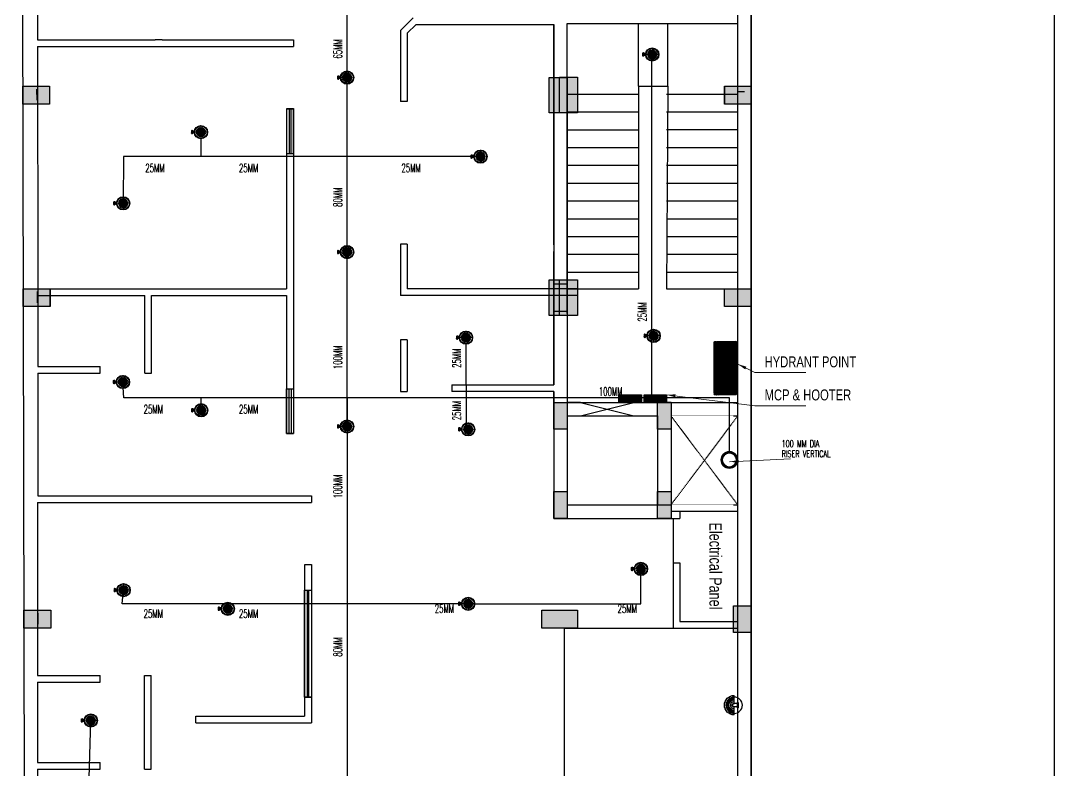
# Model space of a CAD drawing. Header units: inches. Extents: x 1162 to 4924, y 863 to 3182.
# Drawn here: x 1991 to 2687, y 1987 to 2492 of the extents above; entities that cross this region are included whole.
import ezdxf

# ---------------------------------------------------------------- set-up
doc = ezdxf.new("R2010")
doc.units = ezdxf.units.IN
doc.header["$MEASUREMENT"] = 0
doc.linetypes.add('CENTER', pattern=[2, 1.25, -0.25, 0.25, -0.25])
doc.linetypes.add('HIDDEN', pattern=[0.375, 0.25, -0.125])
for name, color, linetype in [('0-PL-PUDDLE-HL', 3, 'Continuous'), ('01-MF-Aparment-gr$0$SPRN-CLHD-TYP3', 160, 'Continuous'), ('6', 7, 'Continuous'), ('DIM', 5, 'Continuous'), ('FATTN', 241, 'Continuous'), ('FITTING-FF-VISION', 1, 'Continuous'), ('SPR-3', 2, 'Continuous')]:
    doc.layers.add(name, color=color, linetype=linetype)
for name, color, linetype, lineweight in [('FIRE PIPE 100 MM', 10, 'Continuous', 30), ('FIRE PIPE 150 MM', 10, 'Continuous', 35), ('FIRE PIPE 32 MM', 10, 'Continuous', 20)]:
    doc.layers.add(name, color=color, linetype=linetype, lineweight=lineweight)
doc.styles.add('Style-Arial', font='times.ttf')
doc.styles.add('style3', font='swisscl.ttf', dxfattribs={"height": 18})
doc.styles.add('TXT2', font='romans.shx', dxfattribs={"width": 0.75, "height": 200})
doc.dimstyles.new('MUKESH', dxfattribs={"dimtxt": 9, "dimasz": 6, "dimexe": 1, "dimexo": 1, "dimgap": 0.5, "dimtad": 0, "dimdec": 1, "dimzin": 0, "dimdsep": 46, "dimlunit": 4, "dimtxsty": 'Style-Arial', "dimblk": 'ARCHTICK', "dimcen": 0.09, "dimclrd": 256, "dimclre": 256, "dimclrt": 256, "dimadec": 1, "dimazin": 0, "dimtfac": 1, "dimtdec": 1, "dimtofl": 0, "dimtmove": 0, "dimatfit": 3, "dimfxl": 1, "dimtolj": 1, "dimtzin": 0, "dimlwd": -1, "dimlwe": 0, "dimarcsym": 0})
pattern_1 = [(135, (-55098.84532, -3319.40284), (-0.08838834765, -0.08838834765), [])]
pattern_2 = [(45, (1047928.20275, 327199.22656), (-0.088388347648, 0.088388347648), [])]

# ---------------------------------------------------------------- blocks, each defined once
blk = doc.blocks.new('GR')
at = {"lineweight": -2, "ltscale": 0.5}
h = blk.add_hatch(color=6, dxfattribs=at)
h.dxf.hatch_style = 1
h.paths.add_polyline_path([(-1050506.78, -333032.05), (-1050494.78, -333032.05), (-1050494.78, -333008.05), (-1050506.78, -333008.05)])
h = blk.add_hatch(color=6, dxfattribs=at)
h.dxf.hatch_style = 1
h.paths.add_polyline_path([(-1050868.3, -333014.05), (-1050850.3, -333014.05), (-1050850.3, -333026.05), (-1050868.3, -333026.05)])
h = blk.add_hatch(color=6, dxfattribs=at)
h.dxf.hatch_style = 1
h.paths.add_polyline_path([(-1050395.78, -333014.05), (-1050377.78, -333014.05), (-1050377.78, -333026.05), (-1050395.78, -333026.05)])
h = blk.add_hatch(color=6, dxfattribs=at)
h.dxf.hatch_style = 1
h.paths.add_polyline_path([(-1050506.78, -333168.55), (-1050494.78, -333168.55), (-1050494.78, -333144.55), (-1050506.78, -333144.55)])
h = blk.add_hatch(color=6, dxfattribs=at)
h.dxf.hatch_style = 1
h.paths.add_polyline_path([(-1050868.04, -333150.55), (-1050850.04, -333150.55), (-1050850.04, -333162.55), (-1050868.04, -333162.55)])
h = blk.add_hatch(color=6, dxfattribs=at)
h.dxf.hatch_style = 1
h.paths.add_polyline_path([(-1050395.78, -333150.55), (-1050377.78, -333150.55), (-1050377.78, -333162.55), (-1050395.78, -333162.55)])
h = blk.add_hatch(color=6, dxfattribs=at)
h.dxf.hatch_style = 1
h.paths.add_polyline_path([(-1050867.57, -333367.28), (-1050849.57, -333367.28), (-1050849.57, -333379.28), (-1050867.57, -333379.28)])
h = blk.add_hatch(color=6, dxfattribs=at)
h.dxf.hatch_style = 1
h.paths.add_polyline_path([(-1050494.78, -333379.29), (-1050494.78, -333367.29), (-1050518.78, -333367.29), (-1050518.78, -333379.29)])
h = blk.add_hatch(color=6, dxfattribs=at)
h.dxf.hatch_style = 1
h.paths.add_polyline_path([(-1050377.77, -333364.3), (-1050377.77, -333382.3), (-1050389.77, -333382.3), (-1050389.77, -333364.3)])
for p, q in [((-1050859.02, -333015.95, -0.03), (-1050859, -333023.45, -0.03)), ((-1050858.75, -333152.45, -0.03), (-1050858.73, -333159.95, -0.03)), ((-1050858.29, -333369.18, -0.03), (-1050858.27, -333376.68, -0.03))]:
    blk.add_line(p, q, dxfattribs=at)
at = {"color": 6, "lineweight": -2, "ltscale": 0.5, "elevation": -0.01}
for points in [[(-1050494.78, -333032.05), (-1050506.78, -333032.05), (-1050506.78, -333008.05), (-1050494.78, -333008.05)], [(-1050868.3, -333014.05), (-1050850.3, -333014.05), (-1050850.3, -333026.05), (-1050868.3, -333026.05)], [(-1050395.78, -333014.05), (-1050377.78, -333014.05), (-1050377.78, -333026.05), (-1050395.78, -333026.05)], [(-1050494.78, -333168.55), (-1050506.78, -333168.55), (-1050506.78, -333144.55), (-1050494.78, -333144.55)], [(-1050868.04, -333150.55), (-1050850.04, -333150.55), (-1050850.04, -333162.55), (-1050868.04, -333162.55)], [(-1050395.78, -333150.55), (-1050377.78, -333150.55), (-1050377.78, -333162.55), (-1050395.78, -333162.55)], [(-1050867.57, -333367.28), (-1050849.57, -333367.28), (-1050849.57, -333379.28), (-1050867.57, -333379.28)], [(-1050494.78, -333367.29), (-1050494.78, -333379.29), (-1050518.78, -333379.29), (-1050518.78, -333367.29)], [(-1050377.77, -333364.3), (-1050377.77, -333382.3), (-1050389.77, -333382.3), (-1050389.77, -333364.3)]]:
    blk.add_lwpolyline(points, close=True, dxfattribs=at)
blk = doc.blocks.new('WEWEQEWEE')
at = {"layer": 'FATTN', "color": 1}
for p, q in [((-232117, 57486, 0), (-232120, 57480, 0)), ((-232120, 57475, 0), (-232120, 57480, 0)), ((-232120, 57480, 0), (-232110, 57480, 0)), ((-232120, 57475, 0), (-232120, 57470, 0)), ((-232117, 57464, 0), (-232120, 57470, 0)), ((-232110, 57470, 0), (-232120, 57470, 0)), ((-232076, 57486, 0), (-232117, 57486, 0)), ((-232117, 57464, 0), (-232076, 57464, 0)), ((-232110, 57486, 0), (-232110, 57464, 0)), ((-232110, 57483, 0), (-232105, 57483, 0)), ((-232110, 57467, 0), (-232105, 57467, 0)), ((-232105, 57486, 0), (-232105, 57464, 0)), ((-232088, 57486, 0), (-232088, 57464, 0)), ((-232083, 57483, 0), (-232088, 57483, 0)), ((-232083, 57467, 0), (-232088, 57467, 0)), ((-232083, 57486, 0), (-232083, 57464, 0)), ((-232074, 57480, 0), (-232083, 57480, 0)), ((-232083, 57470, 0), (-232074, 57470, 0)), ((-232076, 57486, 0), (-232074, 57480, 0)), ((-232076, 57464, 0), (-232074, 57470, 0)), ((-232074, 57475, 0), (-232074, 57480, 0)), ((-232074, 57475, 0), (-232074, 57470, 0))]:
    blk.add_line(p, q, dxfattribs=at)
at = {"layer": 'FATTN', "color": 8, "linetype": 'CENTER'}
for p, q in [((-232111, 57480, 0), (-232111, 57480, 0)), ((-232111, 57470, 0), (-232111, 57480, 0)), ((-232111, 57470, 0), (-232111, 57470, 0)), ((-232110, 57478, 0), (-232110, 57472, 0)), ((-232105, 57477, 0), (-232088, 57477, 0)), ((-232105, 57477, 0), (-232088, 57477, 0)), ((-232105, 57473, 0), (-232088, 57473, 0)), ((-232105, 57473, 0), (-232088, 57473, 0)), ((-232093, 57473, 0), (-232093, 57477, 0)), ((-232093, 57475, 0), (-232092, 57477, 0)), ((-232092, 57473, 0), (-232091, 57477, 0)), ((-232091, 57473, 0), (-232090, 57477, 0)), ((-232090, 57473, 0), (-232089, 57477, 0)), ((-232089, 57473, 0), (-232088, 57475, 0)), ((-232080, 57479, 0), (-232083, 57479, 0)), ((-232083, 57478, 0), (-232083, 57477, 0)), ((-232083, 57477, 0), (-232083, 57473, 0)), ((-232080, 57477, 0), (-232083, 57477, 0)), ((-232080, 57473, 0), (-232083, 57473, 0)), ((-232083, 57473, 0), (-232083, 57472, 0)), ((-232083, 57471, 0), (-232080, 57471, 0)), ((-232080, 57472, 0), (-232080, 57478, 0)), ((-232080, 57473, 0), (-232079, 57477, 0)), ((-232080, 57477, 0), (-232076, 57477, 0)), ((-232080, 57477, 0), (-232075, 57477, 0)), ((-232080, 57473, 0), (-232075, 57473, 0)), ((-232080, 57473, 0), (-232076, 57473, 0)), ((-232079, 57473, 0), (-232078, 57477, 0)), ((-232077, 57473, 0), (-232077, 57477, 0)), ((-232076, 57477, 0), (-232076, 57473, 0)), ((-232075, 57477, 0), (-232076, 57477, 0)), ((-232076, 57473, 0), (-232076, 57475, 0)), ((-232076, 57473, 0), (-232075, 57473, 0)), ((-232075, 57473, 0), (-232075, 57477, 0))]:
    blk.add_line(p, q, dxfattribs=at)
for centre, radius, start, end in [((-232106, 57475, 0), 7.42, 141.555, 218.4448), ((-232110, 57478, 0), 0.192, 179.9999, 269.9999), ((-232110, 57472, 0), 0.192, 89.9999, 179.9999), ((-232105, 57477, 0), 0.942, 359.9999, 89.9999), ((-232105, 57473, 0), 0.942, 269.9999, 359.9999), ((-232088, 57477, 0), 0.942, 89.9999, 179.9999), ((-232088, 57473, 0), 0.942, 179.9999, 269.9999), ((-232082, 57478, 0), 1.37, 138.7698, 221.2301), ((-232075, 57475, 0), 7.71, 162.9384, 197.0615), ((-232082, 57472, 0), 1.37, 138.7698, 221.2301), ((-232081, 57478, 0), 1.37, 318.7698, 41.2301), ((-232087, 57475, 0), 7.71, 342.9384, 17.0615), ((-232081, 57472, 0), 1.37, 318.7698, 41.2301)]:
    blk.add_arc(centre, radius, start, end, dxfattribs=at)
blk = doc.blocks.new('rerrtrrttrrrte')
at = {"layer": 'FITTING-FF-VISION', "ltscale": 5}
h = blk.add_hatch(color=2, dxfattribs=at)
edge = h.paths.add_edge_path()
edge.add_line((-57394, 147360), (-57375, 147365))
edge.add_ellipse((-57444, 147348), major_axis=(-50.2, 50.2), ratio=1, start_angle=238.3066, end_angle=247.6934)
edge.add_line((-57379, 147376), (-57397, 147368))
edge.add_ellipse((-57444, 147348), major_axis=(-36.3, 36.3), ratio=1, start_angle=247.6934, end_angle=256.3066)
edge.add_line((-57400, 147375), (-57383, 147385))
edge.add_ellipse((-57444, 147348), major_axis=(-50.2, 50.2), ratio=1, start_angle=256.3066, end_angle=265.6934)
edge.add_line((-57390, 147395), (-57405, 147382))
edge.add_ellipse((-57444, 147348), major_axis=(-36.3, 36.3), ratio=1, start_angle=265.6934, end_angle=274.3066)
edge.add_line((-57411, 147387), (-57398, 147402))
edge.add_ellipse((-57444, 147348), major_axis=(50.2, 50.2), ratio=1, start_angle=4.3066, end_angle=13.6934)
edge.add_line((-57407, 147409), (-57417, 147392))
edge.add_ellipse((-57444, 147348), major_axis=(36.3, 36.3), ratio=1, start_angle=13.6934, end_angle=22.3066)
edge.add_line((-57424, 147396), (-57417, 147414))
edge.add_ellipse((-57444, 147348), major_axis=(-50.2, 50.2), ratio=1, start_angle=-67.6934, end_angle=-58.3066)
edge.add_line((-57428, 147417), (-57432, 147398))
edge.add_ellipse((-57444, 147348), major_axis=(36.3, 36.3), ratio=1, start_angle=31.6934, end_angle=40.3066)
edge.add_line((-57440, 147400), (-57438, 147419))
edge.add_ellipse((-57444, 147348), major_axis=(50.2, 50.2), ratio=1, start_angle=40.3066, end_angle=49.6934)
edge.add_line((-57450, 147419), (-57448, 147400))
edge.add_ellipse((-57444, 147348), major_axis=(-36.3, 36.3), ratio=1, start_angle=-40.3066, end_angle=-31.6934)
edge.add_line((-57456, 147398), (-57460, 147417))
edge.add_ellipse((-57444, 147348), major_axis=(50.2, 50.2), ratio=1, start_angle=58.3066, end_angle=67.6934)
edge.add_line((-57472, 147414), (-57464, 147396))
edge.add_ellipse((-57444, 147348), major_axis=(-36.3, 36.3), ratio=1, start_angle=-22.3066, end_angle=-13.6934)
edge.add_line((-57471, 147392), (-57481, 147409))
edge.add_ellipse((-57444, 147348), major_axis=(-50.2, 50.2), ratio=1, start_angle=-13.6934, end_angle=-4.3066)
edge.add_line((-57490, 147402), (-57478, 147387))
edge.add_ellipse((-57444, 147348), major_axis=(-36.3, 36.3), ratio=1, start_angle=-4.3066, end_angle=4.3066)
edge.add_line((-57483, 147382), (-57498, 147395))
edge.add_ellipse((-57444, 147348), major_axis=(-50.2, 50.2), ratio=1, start_angle=4.3066, end_angle=13.6934)
edge.add_line((-57505, 147385), (-57488, 147375))
edge.add_ellipse((-57444, 147348), major_axis=(-36.3, 36.3), ratio=1, start_angle=13.6934, end_angle=22.3066)
edge.add_line((-57491, 147368), (-57510, 147376))
edge.add_ellipse((-57444, 147348), major_axis=(-50.2, 50.2), ratio=1, start_angle=22.3066, end_angle=31.6934)
edge.add_line((-57513, 147365), (-57494, 147360))
edge.add_ellipse((-57444, 147348), major_axis=(36.3, 36.3), ratio=1, start_angle=121.6934, end_angle=130.3066)
edge.add_line((-57495, 147353), (-57515, 147354))
edge.add_ellipse((-57444, 147348), major_axis=(50.2, 50.2), ratio=1, start_angle=130.3066, end_angle=135)
edge.add_ellipse((-57444, 147348), major_axis=(50.2, 50.2), ratio=1, start_angle=135, end_angle=139.6934)
edge.add_line((-57515, 147343), (-57495, 147344))
edge.add_ellipse((-57444, 147348), major_axis=(-36.3, 36.3), ratio=1, start_angle=49.6934, end_angle=58.3066)
edge.add_line((-57494, 147337), (-57513, 147332))
edge.add_ellipse((-57444, 147348), major_axis=(50.2, 50.2), ratio=1, start_angle=148.3066, end_angle=157.6934)
edge.add_line((-57510, 147321), (-57491, 147329))
edge.add_ellipse((-57444, 147348), major_axis=(36.3, 36.3), ratio=1, start_angle=157.6934, end_angle=166.3066)
edge.add_line((-57488, 147322), (-57505, 147311))
edge.add_ellipse((-57444, 147348), major_axis=(50.2, 50.2), ratio=1, start_angle=166.3066, end_angle=175.6934)
edge.add_line((-57498, 147302), (-57483, 147315))
edge.add_ellipse((-57444, 147348), major_axis=(36.3, 36.3), ratio=1, start_angle=175.6934, end_angle=184.3066)
edge.add_line((-57478, 147309), (-57490, 147294))
edge.add_ellipse((-57444, 147348), major_axis=(50.2, 50.2), ratio=1, start_angle=184.3066, end_angle=193.6934)
edge.add_line((-57481, 147288), (-57471, 147305))
edge.add_ellipse((-57444, 147348), major_axis=(36.3, 36.3), ratio=1, start_angle=193.6934, end_angle=202.3066)
edge.add_line((-57464, 147301), (-57472, 147283))
edge.add_ellipse((-57444, 147348), major_axis=(-50.2, 50.2), ratio=1, start_angle=112.3066, end_angle=121.6934)
edge.add_line((-57460, 147279), (-57456, 147298))
edge.add_ellipse((-57444, 147348), major_axis=(36.3, 36.3), ratio=1, start_angle=211.6934, end_angle=220.3066)
edge.add_line((-57448, 147297), (-57450, 147278))
edge.add_ellipse((-57444, 147348), major_axis=(-50.2, 50.2), ratio=1, start_angle=130.3066, end_angle=139.6934)
edge.add_line((-57438, 147278), (-57440, 147297))
edge.add_ellipse((-57444, 147348), major_axis=(-36.3, 36.3), ratio=1, start_angle=139.6934, end_angle=148.3066)
edge.add_line((-57432, 147298), (-57428, 147279))
edge.add_ellipse((-57444, 147348), major_axis=(50.2, 50.2), ratio=1, start_angle=238.3066, end_angle=247.6934)
edge.add_line((-57417, 147283), (-57424, 147301))
edge.add_ellipse((-57444, 147348), major_axis=(36.3, 36.3), ratio=1, start_angle=247.6934, end_angle=256.3066)
edge.add_line((-57417, 147305), (-57407, 147288))
edge.add_ellipse((-57444, 147348), major_axis=(-50.2, 50.2), ratio=1, start_angle=166.3066, end_angle=175.6934)
edge.add_line((-57398, 147294), (-57411, 147309))
edge.add_ellipse((-57444, 147348), major_axis=(36.3, 36.3), ratio=1, start_angle=265.6934, end_angle=274.3066)
edge.add_line((-57405, 147315), (-57390, 147302))
edge.add_ellipse((-57444, 147348), major_axis=(50.2, 50.2), ratio=1, start_angle=274.3066, end_angle=283.6934)
edge.add_line((-57383, 147311), (-57400, 147322))
edge.add_ellipse((-57444, 147348), major_axis=(36.3, 36.3), ratio=1, start_angle=283.6934, end_angle=292.3066)
edge.add_line((-57397, 147329), (-57379, 147321))
edge.add_ellipse((-57444, 147348), major_axis=(50.2, 50.2), ratio=1, start_angle=292.3066, end_angle=301.6934)
edge.add_line((-57375, 147332), (-57394, 147337))
edge.add_ellipse((-57444, 147348), major_axis=(-36.3, 36.3), ratio=1, start_angle=211.6934, end_angle=220.3066)
edge.add_line((-57393, 147344), (-57373, 147343))
edge.add_ellipse((-57444, 147348), major_axis=(50.2, 50.2), ratio=1, start_angle=310.3066, end_angle=315.0016)
edge.add_ellipse((-57444, 147348), major_axis=(-50.2, 50.2), ratio=1, start_angle=225.0016, end_angle=229.6934)
edge.add_line((-57373, 147354), (-57393, 147353))
edge.add_ellipse((-57444, 147348), major_axis=(-36.3, 36.3), ratio=1, start_angle=229.6934, end_angle=238.3066)
at = {"layer": 'FITTING-FF-VISION', "color": 2}
for p, q in [((-57495, 147353), (-57515, 147354)), ((-57495, 147344), (-57515, 147343)), ((-57494, 147360), (-57513, 147365)), ((-57494, 147337), (-57513, 147332)), ((-57491, 147368), (-57510, 147376)), ((-57491, 147329), (-57510, 147321)), ((-57488, 147375), (-57505, 147385)), ((-57483, 147382), (-57498, 147395)), ((-57478, 147387), (-57490, 147402)), ((-57471, 147392), (-57481, 147409)), ((-57464, 147396), (-57472, 147414)), ((-57456, 147398), (-57460, 147417)), ((-57448, 147400), (-57450, 147419)), ((-57440, 147400), (-57438, 147419)), ((-57432, 147398), (-57428, 147417)), ((-57424, 147396), (-57417, 147414)), ((-57417, 147392), (-57407, 147409)), ((-57411, 147387), (-57398, 147402)), ((-57405, 147382), (-57390, 147395)), ((-57400, 147375), (-57383, 147385)), ((-57397, 147368), (-57379, 147376)), ((-57397, 147329), (-57379, 147321)), ((-57394, 147360), (-57375, 147365)), ((-57394, 147337), (-57375, 147332)), ((-57393, 147353), (-57373, 147354)), ((-57393, 147344), (-57373, 147343)), ((-57488, 147322), (-57505, 147311)), ((-57483, 147315), (-57498, 147302)), ((-57478, 147309), (-57490, 147294)), ((-57471, 147305), (-57481, 147288)), ((-57464, 147301), (-57472, 147283)), ((-57456, 147298), (-57460, 147279)), ((-57448, 147297), (-57450, 147278)), ((-57440, 147297), (-57438, 147278)), ((-57432, 147298), (-57428, 147279)), ((-57424, 147301), (-57417, 147283)), ((-57417, 147305), (-57407, 147288)), ((-57411, 147309), (-57398, 147294)), ((-57405, 147315), (-57390, 147302)), ((-57400, 147322), (-57383, 147311))]:
    blk.add_line(p, q, dxfattribs=at)
for radius, start, end in [(71, 175.3066, 180), (71, 180, 184.6934), (71, 157.3066, 166.6934), (71, 193.3066, 202.6934), (71, 139.3066, 148.6934), (51.3, 166.6934, 175.3066), (51.3, 166.6934, 175.3066), (51.3, 184.6934, 193.3066), (51.3, 184.6934, 193.3066), (51.3, 148.6934, 157.3066), (51.3, 148.6934, 157.3066), (51.3, 202.6934, 211.3066), (51.3, 202.6934, 211.3066), (71, 121.3066, 130.6934), (51.3, 130.6934, 139.3066), (51.3, 130.6934, 139.3066), (71, 103.3066, 112.6934), (51.3, 112.6934, 121.3066), (51.3, 112.6934, 121.3066), (51.3, 94.6934, 103.3066), (51.3, 94.6934, 103.3066), (71, 85.3066, 94.6934), (51.3, 76.6934, 85.3066), (51.3, 76.6934, 85.3066), (71, 67.3066, 76.6934), (51.3, 58.6934, 67.3066), (51.3, 58.6934, 67.3066), (51.3, 40.6934, 49.3066), (51.3, 40.6934, 49.3066), (71, 49.3066, 58.6934), (51.3, 22.6934, 31.3066), (51.3, 22.6934, 31.3066), (51.3, 328.6934, 337.3066), (51.3, 328.6934, 337.3066), (51.3, 4.6934, 13.3066), (51.3, 4.6934, 13.3066), (51.3, 346.6934, 355.3066), (51.3, 346.6934, 355.3066), (71, 31.3066, 40.6934), (71, 13.3066, 22.6934), (71, 337.3066, 346.6934), (71, 0, 4.6934), (71, 355.3066, 0), (71, 211.3066, 220.6934), (71, 229.3066, 238.6934), (51.3, 220.6934, 229.3066), (51.3, 220.6934, 229.3066), (71, 247.3066, 256.6934), (51.3, 238.6934, 247.3066), (51.3, 238.6934, 247.3066), (51.3, 256.6934, 265.3066), (51.3, 256.6934, 265.3066), (71, 265.3066, 274.6934), (51.3, 274.6934, 283.3066), (51.3, 274.6934, 283.3066), (71, 283.3066, 292.6934), (51.3, 292.6934, 301.3066), (51.3, 292.6934, 301.3066), (51.3, 310.6934, 319.3066), (51.3, 310.6934, 319.3066), (71, 301.3066, 310.6934), (71, 319.3066, 328.6934)]:
    blk.add_arc((-57444, 147348), radius, start, end, dxfattribs=at)
at = {"layer": 'SPR-3', "color": 8, "linetype": 'CENTER'}
for p, q in [((-57343, 147348), (-57590, 147348)), ((-57444, 147450), (-57444, 147247))]:
    blk.add_line(p, q, dxfattribs=at)
at = {"layer": 'SPR-3', "color": 1}
for p, q in [((-57544, 147363), (-57568, 147363)), ((-57544, 147333), (-57568, 147333))]:
    blk.add_line(p, q, dxfattribs=at)
for radius in [101, 94.3]:
    blk.add_circle((-57444, 147348), radius, dxfattribs=at)
blk.add_arc((-57455, 147348), 90.5, 170.4585, 189.536, dxfattribs=at)
at = {"layer": 'DIM', "color": 3, "rotation": 270}
blk.add_blockref('WEWEQEWEE', (-115054, -84748, 0), dxfattribs=at)
blk = doc.blocks.new('01-MF-Aparment-gr$0$SPTYPE3')
at = {"layer": 'FITTING-FF-VISION', "color": 2}
for p, q in [((0.83, 0.23), (1.29, 0.23)), ((1.31, 0.79), (1.34, 1.09)), ((1.43, 0.77), (1.5, 1.07)), ((1.56, 0.73), (1.67, 1.01)), ((1.66, 0.68), (1.82, 0.94)), ((1.77, 0.6), (1.96, 0.83)), ((1.85, 0.52), (2.08, 0.71)), ((1.93, 0.41), (2.19, 0.57)), ((1.98, 0.31), (2.26, 0.42)), ((2.02, 0.18), (2.32, 0.25)), ((2.04, 0.06), (2.34, 0.09)), ((0.83, -0.23), (1.29, -0.23)), ((1.31, -0.79), (1.34, -1.09)), ((1.43, -0.77), (1.5, -1.07)), ((1.56, -0.73), (1.67, -1.01)), ((1.66, -0.68), (1.82, -0.94)), ((1.77, -0.6), (1.96, -0.83)), ((1.85, -0.52), (2.08, -0.71)), ((1.93, -0.41), (2.19, -0.57)), ((1.98, -0.31), (2.26, -0.42)), ((2.02, -0.18), (2.32, -0.25)), ((2.04, -0.06), (2.34, -0.09))]:
    blk.add_line(p, q, dxfattribs=at)
at = {"layer": 'FITTING-FF-VISION', "color": 5}
for p, q in [((1.25, 0.24), (1.25, 1.32)), ((1.25, -1.32), (1.25, -0.24))]:
    blk.add_line(p, q, dxfattribs=at)
at = {"layer": 'FITTING-FF-VISION', "color": 2}
blk.add_lwpolyline([(0.8, -0.34), (0.71, -0.34, -0.414214), (0.68, -0.31), (0.68, 0.31, -0.414214), (0.71, 0.34), (0.8, 0.34, -0.414214), (0.83, 0.31), (0.83, -0.31, -0.414214)], format="xyb", close=True, dxfattribs=at)
for centre, radius, start, end in [((1.25, 0), 1.1, 270, 270), ((1.31, 0), 0.242, 248.7051, 111.2949), ((1.25, 0), 1.1, 85.3066, 90), ((1.25, 0), 0.711, 270, 90), ((1.25, 0), 0.499, 270, 90), ((1.25, 0), 0.229, 281.2259, 78.7741), ((1.25, 0), 0.792, 76.6934, 85.3066), ((1.25, 0), 0.792, 76.6934, 85.3066), ((1.25, 0), 1.1, 67.3066, 76.6934), ((1.25, 0), 0.792, 58.6934, 67.3066), ((1.25, 0), 0.792, 58.6934, 67.3066), ((1.25, 0), 0.792, 40.6934, 49.3066), ((1.25, 0), 0.792, 40.6934, 49.3066), ((1.25, 0), 1.1, 49.3066, 58.6934), ((1.25, 0), 0.792, 22.6934, 31.3066), ((1.25, 0), 0.792, 22.6934, 31.3066), ((1.25, 0), 0.792, 4.6934, 13.3066), ((1.25, 0), 0.792, 4.6934, 13.3066), ((1.25, 0), 1.1, 31.3066, 40.6934), ((1.25, 0), 1.1, 13.3066, 22.6934), ((1.25, 0), 1.1, 355.3066, 4.6934), ((1.25, 0), 1.1, 270, 274.6934), ((1.25, 0), 0.792, 274.6934, 283.3066), ((1.25, 0), 0.792, 274.6934, 283.3066), ((1.25, 0), 1.1, 283.3066, 292.6934), ((1.25, 0), 0.792, 292.6934, 301.3066), ((1.25, 0), 0.792, 292.6934, 301.3066), ((1.25, 0), 0.792, 310.6934, 319.3066), ((1.25, 0), 0.792, 310.6934, 319.3066), ((1.25, 0), 1.1, 301.3066, 310.6934), ((1.25, 0), 0.792, 328.6934, 337.3066), ((1.25, 0), 0.792, 328.6934, 337.3066), ((1.25, 0), 0.792, 346.6934, 355.3066), ((1.25, 0), 0.792, 346.6934, 355.3066), ((1.25, 0), 1.1, 319.3066, 328.6934), ((1.25, 0), 1.1, 337.3066, 346.6934)]:
    blk.add_arc(centre, radius, start, end, dxfattribs=at)
at = {"layer": 'FITTING-FF-VISION', "color": 170}
blk.add_arc((1.25, 0), 1.32, 270, 90, dxfattribs=at)
blk = doc.blocks.new('_ArchTick')
at = {"color": 0, "linetype": 'ByBlock', "const_width": 0.15}
blk.add_lwpolyline([(-0.5, -0.5), (0.5, 0.5)], dxfattribs=at)

msp = doc.modelspace()

# ---------------------------------------------------------------- hatches: boundary and pattern name
at = {"lineweight": -2, "ltscale": 0.5}
h = msp.add_hatch(color=6, dxfattribs=at)
h.dxf.hatch_style = 1
h.paths.add_polyline_path([(2347.1, 2429.8), (2359.1, 2429.8), (2359.1, 2453.8), (2347.1, 2453.8)])
h = msp.add_hatch(color=6, dxfattribs=at)
h.dxf.hatch_style = 1
h.paths.add_polyline_path([(1992.58, 2447.81), (2010.58, 2447.81), (2010.58, 2435.81), (1992.58, 2435.81)])
h = msp.add_hatch(color=6, dxfattribs=at)
h.dxf.hatch_style = 1
h.paths.add_polyline_path([(1992.58, 2447.81), (2010.58, 2447.81), (2010.58, 2435.81), (1992.58, 2435.81)])
h = msp.add_hatch(color=6, dxfattribs=at)
h.dxf.hatch_style = 1
h.paths.add_polyline_path([(2465.1, 2447.8), (2483.1, 2447.8), (2483.1, 2435.8), (2465.1, 2435.8)])
h = msp.add_hatch(color=6, dxfattribs=at)
h.dxf.hatch_style = 1
h.paths.add_polyline_path([(1992.86, 2311.31), (2010.86, 2311.31), (2010.86, 2299.31), (1992.86, 2299.31)])
h = msp.add_hatch(color=6, dxfattribs=at)
h.dxf.hatch_style = 1
h.paths.add_polyline_path([(1992.86, 2311.31), (2010.86, 2311.31), (2010.86, 2299.31), (1992.86, 2299.31)])
h = msp.add_hatch(color=6, dxfattribs=at)
h.dxf.hatch_style = 1
h.paths.add_polyline_path([(2347.1, 2293.3), (2359.1, 2293.3), (2359.1, 2317.3), (2347.1, 2317.3)])
h = msp.add_hatch(color=4, dxfattribs=at)
h.dxf.hatch_style = 1
h.paths.add_polyline_path([(2350.1, 2296.3), (2359.1, 2296.3), (2359.1, 2314.3), (2350.1, 2314.3)])
h = msp.add_hatch(color=6, dxfattribs=at)
h.dxf.hatch_style = 1
h.paths.add_polyline_path([(2465.1, 2311.3), (2483.1, 2311.3), (2483.1, 2299.3), (2465.1, 2299.3)])
h = msp.add_hatch(color=4, dxfattribs=at)
h.dxf.hatch_style = 1
h.paths.add_polyline_path([(2350.1, 2216.56), (2350.1, 2234.56), (2359.1, 2234.56), (2359.1, 2216.56)])
h = msp.add_hatch(color=4, dxfattribs=at)
h.dxf.hatch_style = 1
h.paths.add_polyline_path([(2420.1, 2216.56), (2420.1, 2234.56), (2429.1, 2234.56), (2429.1, 2216.56)])
h = msp.add_hatch(color=4, dxfattribs=at)
h.dxf.hatch_style = 1
h.paths.add_polyline_path([(2350.1, 2156.56), (2350.1, 2174.56), (2359.1, 2174.56), (2359.1, 2156.56)])
h = msp.add_hatch(color=4, dxfattribs=at)
h.dxf.hatch_style = 1
h.paths.add_polyline_path([(2420.1, 2156.56), (2420.1, 2174.56), (2429.1, 2174.56), (2429.1, 2156.56)])
h = msp.add_hatch(color=6, dxfattribs=at)
h.dxf.hatch_style = 1
h.paths.add_polyline_path([(2483.1, 2097.56), (2483.1, 2079.56), (2471.1, 2079.56), (2471.1, 2097.56)])
h = msp.add_hatch(color=6, dxfattribs=at)
h.dxf.hatch_style = 1
h.paths.add_polyline_path([(1993.31, 2094.56), (2011.31, 2094.56), (2011.31, 2082.56), (1993.31, 2082.56)])
h = msp.add_hatch(color=6, dxfattribs=at)
h.dxf.hatch_style = 1
h.paths.add_polyline_path([(2366.1, 2082.56), (2366.1, 2094.56), (2342.1, 2094.56), (2342.1, 2082.56)])
at = {"layer": 'FIRE PIPE 100 MM', "ltscale": 0.5}
h = msp.add_hatch(dxfattribs=at)
h.set_pattern_fill('ANSI31', color=3)
h.set_pattern_definition(pattern_2)
h.paths.add_polyline_path([(2407.1, 2239.87), (2394.06, 2239.87), (2394.06, 2234.56), (2407.1, 2234.56)])
h.paths.add_polyline_path([(2409.22, 2239.87), (2407.1, 2239.87), (2407.1, 2234.56), (2409.22, 2234.56)])
h = msp.add_hatch(dxfattribs=at)
h.set_pattern_fill('ANSI31', color=256)
h.set_pattern_definition(pattern_2)
h.paths.add_polyline_path([(2410.94, 2239.87), (2410.94, 2234.56), (2426.1, 2234.56), (2426.1, 2239.87)])
at = {"layer": 'FIRE PIPE 32 MM', "lineweight": 35, "ltscale": 0.3}
h = msp.add_hatch(dxfattribs=at)
h.set_pattern_fill('ANSI31', color=2, angle=90)
h.set_pattern_definition(pattern_1)
h.paths.add_polyline_path([(2458.07, 2275.77), (2458.07, 2239.77), (2459.82, 2239.77), (2459.82, 2275.77)])
at = {"layer": 'FIRE PIPE 32 MM', "lineweight": 35, "ltscale": 0.3, "true_color": 0x2776bb}
h = msp.add_hatch(dxfattribs=at)
h.set_pattern_fill('ANSI31', color=152, angle=90)
h.set_pattern_definition(pattern_1)
h.paths.add_polyline_path([(2459.82, 2275.77), (2459.82, 2239.77), (2460.39, 2239.77), (2460.39, 2275.77)])
at = {"layer": 'FIRE PIPE 32 MM', "lineweight": 35, "ltscale": 0.3}
h = msp.add_hatch(dxfattribs=at)
h.set_pattern_fill('ANSI31', color=256, angle=90)
h.set_pattern_definition(pattern_1)
h.paths.add_polyline_path([(2460.39, 2275.77), (2460.39, 2239.77), (2464.28, 2239.78), (2473.2, 2239.77), (2473.2, 2275.77)])

# ---------------------------------------------------------------- linework, layer by layer
at = {"lineweight": -2, "ltscale": 0.5}
for p, q in [((1991.1, 3148.05, 0), (1994.3, 1601.06, 0)), ((2474.1, 2449.05, 0), (2474.1, 3131.37, 0)), ((2483.1, 3131.06, 0), (2483.1, 2413.05, 0)), ((2483.1, 935.06, 0), (2483.1, 3131.06, 0)), ((2002.35, 2539.06, 0.07), (2002.41, 2479.05, 0.05)), ((2246.92, 2485.35, 0.01), (2246.92, 2437.46, 0.01)), ((2350.1, 2489.46, 0), (2350.1, 2246.56, 0)), ((2002.41, 2479.05, -0.01), (2081.79, 2479.05, -0.01)), ((2086.29, 2479.05, -0.01), (2081.79, 2479.05, -0.01)), ((2086.29, 2479.05, -0.01), (2174.92, 2479.05, -0.01)), ((2174.92, 2479.05, -0.01), (2174.92, 2474.55, -0.01)), ((2251.42, 2483.49, 0.01), (2251.42, 2437.46, 0.01)), ((2002.41, 2474.55, -0.01), (2174.92, 2474.55, -0.01)), ((2002.42, 2474.55, 0.04), (2002.63, 2315.55, -0.01)), ((2474.1, 1830.56, 0), (2474.1, 2449.05, 0)), ((2251.42, 2437.46, 0.01), (2246.92, 2437.46, 0.01)), ((2359.1, 2438.56, 0), (2359.1, 2234.56, 0)), ((2170.16, 2432.55, -0.01), (2174.92, 2432.55, -0.01)), ((2174.92, 2432.75, 0.01), (2174.92, 2213.8, 0.01)), ((2170.17, 2422.05, -0.01), (2170.17, 2311.31, -0.01)), ((2483.1, 2413.05, 0), (2483.1, 952.05, 0)), ((2246.92, 2341.25, 0.01), (2246.92, 2306.8, 0.01)), ((2251.42, 2341.25, 0.01), (2246.92, 2341.25, 0.01)), ((2251.42, 2341.25, 0.01), (2251.42, 2311.3, 0.01)), ((2002.55, 2311.31), (2170.17, 2311.31)), ((2002.63, 2315.55, -0.01), (2002.63, 2258.81, -0.01)), ((2366.1, 2311.3), (2251.42, 2311.3, 0.01)), ((2002.63, 2306.81), (2074.63, 2306.81)), ((2074.63, 2254.31), (2074.63, 2306.81)), ((2079.13, 2254.31), (2079.13, 2306.81)), ((2079.13, 2306.81), (2170.17, 2306.81)), ((2170.17, 2306.81, 0), (2170.17, 2213.8, 0)), ((2366.1, 2306.8), (2246.92, 2306.8, 0.01)), ((2246.92, 2276.8, 0.01), (2246.92, 2242.06, 0.01)), ((2251.42, 2276.8, 0.01), (2246.92, 2276.8, 0.01)), ((2251.42, 2276.8, 0.01), (2251.42, 2246.56, 0.01)), ((2002.63, 2258.81, 0), (2044.63, 2258.81, 0)), ((2044.63, 2254.31), (2044.63, 2258.81)), ((2002.63, 2254.31, -0.01), (2002.63, 2171.8, -0.01)), ((2002.63, 2254.31, 0), (2044.63, 2254.31, 0)), ((2074.63, 2254.31, 0), (2079.13, 2254.31, 0)), ((2246.92, 2242.06, 0.01), (2251.42, 2242.06, 0.01)), ((2251.42, 2246.56, 0.01), (2251.42, 2242.06, 0.01)), ((2281.42, 2246.56, 0.01), (2350.1, 2246.56, 0.01)), ((2281.42, 2246.56, 0.01), (2281.42, 2242.06, 0.01)), ((2350.1, 2242.06, 0), (2281.42, 2242.06, 0.01)), ((2350.1, 2242.06, 0), (2350.1, 2156.56, 0)), ((2350.1, 2234.56, 0), (2429.1, 2234.56, 0)), ((2368.11, 2234.57, 0), (2359.11, 2234.57, 0)), ((2429.1, 2234.56, 0), (2420.1, 2234.56, 0)), ((2429.1, 2234.56, 0), (2429.1, 2156.56, 0)), ((2359.1, 2225.56, 0), (2359.1, 2165.56, 0)), ((2359.1, 2225.56, 0), (2420.1, 2225.56, 0)), ((2420.1, 2225.56, 0), (2420.1, 2165.56, 0)), ((2170.17, 2213.8, -0.01), (2174.92, 2213.8, -0.01)), ((2002.37, 2167.3, -0.01), (2002.34, 2050.55, -0.01)), ((2002.37, 2167.3, -0.01), (2186.92, 2167.3, -0.01)), ((2002.63, 2171.8, -0.01), (2174.92, 2171.8, -0.01)), ((2174.92, 2171.8, -0.01), (2186.92, 2171.8, -0.01)), ((2186.92, 2171.8, 0.01), (2186.92, 2167.3, 0.01)), ((2359.1, 2165.56, 0), (2429.1, 2165.56, 0)), ((2350.1, 2156.56, 0), (2435.1, 2156.56, 0)), ((2182.17, 2125.3, 0), (2182.17, 2023.3, -0.01)), ((2186.92, 2125.5, 0.01), (2186.92, 2018.8, 0.01)), ((2357.1, 2082.57, 0), (2357.1, 1902.56, 0)), ((2357.1, 2082.56, 0), (2471.1, 2082.56, 0)), ((2002.34, 2050.55, -0.01), (2044.56, 2050.55, -0.01)), ((2044.56, 2046.05, -0.01), (2044.56, 2050.55, -0.01)), ((2074.56, 2050.55, -0.01), (2079.06, 2050.55, -0.01)), ((2074.56, 1987.55, -0.01), (2074.56, 2050.55, -0.01)), ((2079.06, 1987.55, -0.01), (2079.06, 2050.55, -0.01)), ((2002.34, 2046.05, -0.01), (2002.33, 1992.05, -0.01)), ((2002.34, 2046.05, -0.01), (2044.56, 2046.05, -0.01)), ((2109.06, 2023.3, -0.02), (2182.17, 2023.3, -0.02)), ((2109.06, 2018.8, -0.01), (2109.06, 2023.3, -0.01)), ((2109.06, 2018.8, -0.02), (2186.92, 2018.8, -0.01)), ((2002.33, 1992.05, -0.01), (2044.56, 1992.05, -0.01)), ((2044.56, 1987.55, -0.01), (2044.56, 1992.05, -0.01)), ((2002.33, 1987.55, -0.01), (2002.3, 1874.8, -0.01)), ((2002.33, 1987.55, -0.01), (2044.56, 1987.55, -0.01)), ((2074.56, 1987.55, -0.01), (2079.06, 1987.55, -0.01))]:
    msp.add_line(p, q, dxfattribs=at)
at = {"color": 7, "lineweight": -2, "ltscale": 0.5}
for p, q in [((2257.39, 2489.46, 0.01), (2350.1, 2489.46, 0.01)), ((2350.1, 2340.94, 0), (2350.1, 2489.46, 0.01)), ((2359.1, 2490.06, 0), (2474.1, 2490.06, 0)), ((2359.1, 2294.56, 0), (2359.1, 2490.06, 0)), ((2407.1, 2447.8, 0), (2407.1, 2490.06, 0)), ((2426.98, 2447.8, 0), (2426.98, 2490.06, 0)), ((2407.1, 2447.8, 0), (2407.1, 2311.3, 0)), ((2407.1, 2447.8, 0), (2426.98, 2447.8, 0)), ((2426.98, 2447.8, 0), (2426.1, 2311.31, 0)), ((2478.6, 2444.05, 0.03), (2474.1, 2444.05, 0.03)), ((2407.1, 2442.3, 0), (2359.1, 2442.3, 0)), ((2474.1, 2442.31, 0), (2426.1, 2442.31, 0)), ((2407.1, 2430.3, 0), (2359.1, 2430.3, 0)), ((2474.1, 2430.31, 0), (2426.1, 2430.31, 0)), ((2407.1, 2418.3, 0), (2359.1, 2418.3, 0)), ((2474.1, 2418.31, 0), (2426.1, 2418.31, 0)), ((2407.1, 2406.3, 0), (2359.1, 2406.3, 0)), ((2474.1, 2406.31, 0), (2426.1, 2406.31, 0)), ((2407.1, 2394.3, 0), (2359.1, 2394.3, 0)), ((2474.1, 2394.31, 0), (2426.1, 2394.31, 0)), ((2407.1, 2382.3, 0), (2359.1, 2382.3, 0)), ((2474.1, 2382.31, 0), (2426.1, 2382.31, 0)), ((2407.1, 2370.3, 0), (2359.1, 2370.3, 0)), ((2474.1, 2370.31, 0), (2426.1, 2370.31, 0)), ((2407.1, 2358.3, 0), (2359.1, 2358.3, 0)), ((2474.1, 2358.31, 0), (2426.1, 2358.31, 0)), ((2407.1, 2346.3, 0), (2359.1, 2346.3, 0)), ((2474.1, 2346.31, 0), (2426.1, 2346.31, 0)), ((2350.1, 2246.56, 0), (2350.1, 2336.44, 0)), ((2407.1, 2334.3, 0), (2359.1, 2334.3, 0)), ((2474.1, 2334.31, 0), (2426.1, 2334.31, 0)), ((2407.1, 2322.3, 0), (2359.1, 2322.3, 0)), ((2474.1, 2322.31, 0), (2426.1, 2322.31, 0)), ((2359.1, 2311.3, 0), (2407.1, 2311.3, 0)), ((2426.1, 2311.31, 0), (2474.1, 2311.31, 0)), ((2465.1, 2311.3, 0), (2478.6, 2311.3, 0)), ((2350.1, 2224.06, 0), (2350.1, 2242.06, 0)), ((2429.1, 2234.56, 0), (2474.23, 2234.56, 0))]:
    msp.add_line(p, q, dxfattribs=at)
at = {"color": 6, "lineweight": -2, "ltscale": 0.5}
for p, q in [((2368.1, 2225.56, 0), (2404.1, 2234.56, 0)), ((2368.1, 2234.56, 0), (2404.1, 2225.56, 0)), ((2430.6, 2161.06, 0), (2429.1, 2161.06, 0)), ((2430.6, 2126.56, 0), (2435.1, 2126.56, 0))]:
    msp.add_line(p, q, dxfattribs=at)
at = {"color": 5, "linetype": 'HIDDEN', "lineweight": -2, "ltscale": 0.5}
for p, q in [((2429.1, 2225.56, 0), (2474.1, 2225.56, 0)), ((2429.1, 2165.56, 0), (2474.1, 2165.56, 0))]:
    msp.add_line(p, q, dxfattribs=at)
at = {"color": 1, "lineweight": -2, "ltscale": 0.5}
for p, q in [((2182.17, 2108.09, -0.01), (2186.92, 2108.09, -0.01)), ((2182.17, 2036.09, -0.01), (2186.92, 2036.09, -0.01))]:
    msp.add_line(p, q, dxfattribs=at)
at = {"color": 5, "lineweight": -2, "ltscale": 0.5}
for p, q in [((2183.99, 2108.09, -0.01), (2183.99, 2036.09, -0.01)), ((2184.99, 2108.09, -0.01), (2184.99, 2036.09, -0.01))]:
    msp.add_line(p, q, dxfattribs=at)
at = {"lineweight": -2, "ltscale": 0.5, "elevation": 0}
for points in [[(2246.92, 2485.35), (2255.53, 2493.96)], [(2251.42, 2483.49), (2257.39, 2489.46)], [(2186.92, 2125.3), (2182.17, 2125.3)]]:
    msp.add_lwpolyline(points, dxfattribs=at)
at = {"color": 6, "lineweight": -2, "ltscale": 0.5, "elevation": 0}
for points in [[(2359.1, 2429.8), (2347.1, 2429.8), (2347.1, 2453.8), (2359.1, 2453.8)], [(1992.58, 2447.81), (2010.58, 2447.81), (2010.58, 2435.81), (1992.58, 2435.81)], [(1992.58, 2447.81), (2010.58, 2447.81), (2010.58, 2435.81), (1992.58, 2435.81)], [(2465.1, 2447.8), (2483.1, 2447.8), (2483.1, 2435.8), (2465.1, 2435.8)], [(1992.86, 2311.31), (2010.86, 2311.31), (2010.86, 2299.31), (1992.86, 2299.31)], [(1992.86, 2311.31), (2010.86, 2311.31), (2010.86, 2299.31), (1992.86, 2299.31)], [(2359.1, 2293.3), (2347.1, 2293.3), (2347.1, 2317.3), (2359.1, 2317.3)], [(2465.1, 2311.3), (2483.1, 2311.3), (2483.1, 2299.3), (2465.1, 2299.3)], [(2483.1, 2097.56), (2483.1, 2079.56), (2471.1, 2079.56), (2471.1, 2097.56)], [(1993.31, 2094.56), (2011.31, 2094.56), (2011.31, 2082.56), (1993.31, 2082.56)], [(2366.1, 2094.56), (2366.1, 2082.56), (2342.1, 2082.56), (2342.1, 2094.57)]]:
    msp.add_lwpolyline(points, close=True, dxfattribs=at)
at = {"color": 7, "lineweight": -2, "ltscale": 0.5, "elevation": 0}
msp.add_lwpolyline([(2465.1, 2447.8), (2465.1, 2435.8)], dxfattribs=at)
at = {"color": 5, "lineweight": -2, "ltscale": 0.5}
for points, elevation in [([(2170.16, 2432.55), (2170.16, 2402.55), (2174.92, 2402.55), (2174.92, 2432.55)], -0.01), ([(2172.01, 2432.55), (2172.01, 2402.55), (2173.33, 2402.55), (2173.33, 2432.55)], -0.01), ([(2170.16, 2213.8), (2170.16, 2243.8), (2174.92, 2243.8), (2174.92, 2213.8)], 0), ([(2172.01, 2213.8), (2172.01, 2243.8), (2173.33, 2243.8), (2173.33, 2213.8)], 0), ([(2182.17, 2108.09), (2186.92, 2108.09), (2186.92, 2036.09), (2182.17, 2036.09)], -0.01)]:
    msp.add_lwpolyline(points, close=True, dxfattribs=dict(at, elevation=elevation))
at = {"color": 4, "lineweight": -2, "ltscale": 0.5, "elevation": 0}
for points in [[(2350.1, 2296.3), (2359.1, 2296.3), (2359.1, 2314.3), (2350.1, 2314.3)], [(2350.1, 2216.56), (2350.1, 2234.56), (2359.1, 2234.56), (2359.1, 2216.56)], [(2420.1, 2216.56), (2420.1, 2234.56), (2429.1, 2234.56), (2429.1, 2216.56)], [(2350.1, 2156.56), (2350.1, 2174.56), (2359.1, 2174.56), (2359.1, 2156.56)], [(2420.1, 2156.56), (2420.1, 2174.56), (2429.1, 2174.56), (2429.1, 2156.56)]]:
    msp.add_lwpolyline(points, close=True, dxfattribs=at)
at = {"color": 5, "linetype": 'HIDDEN', "lineweight": -2, "ltscale": 0.5, "elevation": 0}
for points in [[(2429.1, 2165.56), (2474.1, 2225.56)], [(2429.1, 2225.56), (2474.1, 2165.56)]]:
    msp.add_lwpolyline(points, dxfattribs=at)
at = {"color": 6, "lineweight": -2, "ltscale": 0.5, "elevation": 0}
for points in [[(2430.6, 2156.56), (2430.6, 2122.06), (2430.6, 2122.06), (2430.6, 2082.56), (2474.11, 2082.56), (2474.1, 2161.06), (2430.6, 2161.06), (2430.6, 2161.06), (2430.6, 2161.06)], [(2435.1, 2126.56), (2435.1, 2126.56), (2435.1, 2087.06), (2474.11, 2087.06), (2474.1, 2161.06), (2435.1, 2161.06), (2435.1, 2156.56)]]:
    msp.add_lwpolyline(points, dxfattribs=at)
at = {"layer": '6', "color": 6, "lineweight": -2, "ltscale": 0.5}
msp.add_line((2687.26, 3181.71), (2687.26, 863.46), dxfattribs=at)
at = {"layer": 'FIRE PIPE 100 MM', "ltscale": 0.5}
for p, q in [((2210.93, 2218.46, 0.01), (2210.93, 2986.62, 0.01)), ((2415.98, 2469.23, 0.02), (2415.98, 2237.74, 0)), ((2112.53, 2416.88), (2112.53, 2400.37, 0.01)), ((2060.43, 2400.37, 0.01), (2060.15, 2368.91)), ((2210.93, 2400.37, 0.01), (2060.43, 2400.37, 0.01)), ((2300.76, 2400.37, 0.01), (2210.93, 2400.37, 0.01)), ((2291.01, 2278.38, 0.01), (2291.03, 2215.4, 0)), ((2060.68, 2237.74, 0), (2059.95, 2248.45, -0.01)), ((2210.98, 2237.74, 0), (2060.68, 2237.74, 0)), ((2112.63, 2229.4, -0.01), (2112.63, 2237.74, 0)), ((2468.42, 2237.74, 0), (2210.98, 2237.74, 0)), ((2210.98, 2237.74, 0), (2210.98, 1155.29)), ((2468.42, 2201.46, 0), (2468.42, 2237.74, 0)), ((2408.81, 2098.96, 0), (2408.81, 2122.47, 0)), ((2059.52, 2098.96, 0), (2060.44, 2108.15, -0.01)), ((2292.5, 2098.96, 0), (2059.52, 2098.96, 0)), ((2292.5, 2098.96, 0), (2408.81, 2098.96, 0)), ((2037.24, 1981.36, 0), (2038.36, 2020.34, -0.01))]:
    msp.add_line(p, q, dxfattribs=at)
at = {"layer": 'FIRE PIPE 100 MM', "ltscale": 0.5, "elevation": 0}
for points in [[(2409.22, 2234.56), (2394.06, 2234.56), (2394.06, 2239.87), (2409.22, 2239.87)], [(2426.1, 2234.56), (2410.94, 2234.56), (2410.94, 2239.87), (2426.1, 2239.87)]]:
    msp.add_lwpolyline(points, close=True, dxfattribs=at)
at = {"layer": 'FIRE PIPE 150 MM', "ltscale": 0.5}
for radius in [5.53, 4.77]:
    msp.add_circle((2468.42, 2195.93, 0), radius, dxfattribs=at)

# ---------------------------------------------------------------- block references
at = {"color": 5, "lineweight": -2}
msp.add_blockref('GR', (1052860.88, 335461.86, 0.01), dxfattribs=at)
at = {"layer": '01-MF-Aparment-gr$0$SPRN-CLHD-TYP3', "xscale": -4.99654216045476, "yscale": 4.9965422081055, "zscale": 4.99654216045476, "rotation": 359.9999997268592}
msp.add_blockref('01-MF-Aparment-gr$0$SPTYPE3', (2477.9, 2030.62, 0), dxfattribs=at)
at = {"layer": 'DIM', "color": 3, "xscale": 0.0442292488591647, "yscale": 0.0442292488591647, "zscale": 0.0442292488591647}
for p in [(4957.17, -4047.87, 0.02), (4751.64, -4063.45, 0.01), (4653.24, -4100.23), (4841.47, -4116.74, 0.01), (4600.86, -4148.2), (4751.64, -4181.05, 0.01), (4958.12, -4237.56, 0.01), (4831.72, -4238.73, 0.01), (4600.66, -4268.65, -0.01), (4653.34, -4287.7, -0.01), (4751.64, -4298.65, 0.01), (4833.21, -4300.55, 0), (4949.52, -4394.64, 0), (4601.15, -4408.95, -0.01), (4833.21, -4418.15, 0), (4671.32, -4421.51, -0.01), (4579.08, -4496.77, -0.01)]:
    msp.add_blockref('rerrtrrttrrrte', p, dxfattribs=at)

# ---------------------------------------------------------------- texts
at = {"lineweight": -2, "ltscale": 0.5, "insert": (2463.26, 2153.76, 0.01), "char_height": 8.2971, "width": 206.5593, "attachment_point": 1, "rotation": 270, "style": 'style3'}
msp.add_mtext('\\A1;Electrical Panel', dxfattribs=at)
at = {"layer": '0-PL-PUDDLE-HL', "color": 7, "extrusion": (3.71009e-14, 0.001905, 0.999998), "style": 'TXT2', "width": 0.6}
for s, height, p in [('100 MM DIA', 4.513, (2503.65, 2204.66, -14.18)), ('RISER VERTICAL', 4.5132, (2503.65, 2197.82, -14.19))]:
    msp.add_text(s, height=height, rotation=359.99952, dxfattribs=at).set_placement(p)
at = {"layer": 'FIRE PIPE 100 MM', "ltscale": 0.5, "extrusion": (-0.001905, 3.7101e-14, 0.999998), "style": 'TXT2', "width": 0.6}
for s, p in [('65MM', (2207.55, 2466.43, -4.2)), ('80MM', (2207.55, 2366.47, -4.2)), ('25MM', (2412.6, 2289.15, -4.59)), ('100MM', (2207.55, 2257.09, -4.2)), ('25MM', (2287.63, 2257.98, -4.35)), ('25MM', (2287.64, 2222.64, -4.36)), ('100MM', (2207.55, 2170, -4.2)), ('80MM', (2207.55, 2063.28, -4.2))]:
    msp.add_text(s, height=5.749, rotation=89.99952, dxfattribs=at).set_placement(p)
at = {"layer": 'FIRE PIPE 100 MM', "ltscale": 0.5, "extrusion": (3.71014e-14, 0.001905, 0.999998), "style": 'TXT2', "width": 0.6}
for s, p in [('25MM', (2075.05, 2389.82, 4.57)), ('25MM', (2138.1, 2389.82, 4.57)), ('25MM', (2247.52, 2389.82, 4.57)), ('100MM', (2380.43, 2239.14, 4.27)), ('25MM', (2073.94, 2227.2, 4.25)), ('25MM', (2138.1, 2227.2, 4.25)), ('25MM', (2269.97, 2092.82, 4.01)), ('25MM', (2393.13, 2092.82, 4.01)), ('25MM', (2073.94, 2089.46, 3.99)), ('25MM', (2138.1, 2089.46, 3.99))]:
    msp.add_text(s, height=5.749, rotation=359.99952, dxfattribs=at).set_placement(p)
at = {"layer": 'FIRE PIPE 100 MM', "ltscale": 0.5, "style": 'style3'}
for s, p in [('HYDRANT POINT', (2492.14, 2258.37, 0)), ('MCP & HOOTER', (2492.14, 2236.07, 0))]:
    msp.add_text(s, height=7.369, dxfattribs=at).set_placement(p)

# ---------------------------------------------------------------- leaders
at = {"layer": 'FIRE PIPE 32 MM', "lineweight": 35, "ltscale": 0.3}
for points in [[(2474.1, 2260.55, 0), (2485.55, 2254.79, 0), (2519.98, 2254.79, 0)], [(2426.1, 2239.87, 0), (2485.55, 2232.48, 0), (2519.98, 2232.48, 0)]]:
    msp.add_leader(points, dimstyle='MUKESH', dxfattribs=at)
at = {"layer": 'FIRE PIPE 32 MM', "ltscale": 0.3}
msp.add_leader([(2468.6, 2194.7, 0), (2509.67, 2196.56, 0)], dimstyle='MUKESH', dxfattribs=at)

doc.saveas('drawing.dxf')
